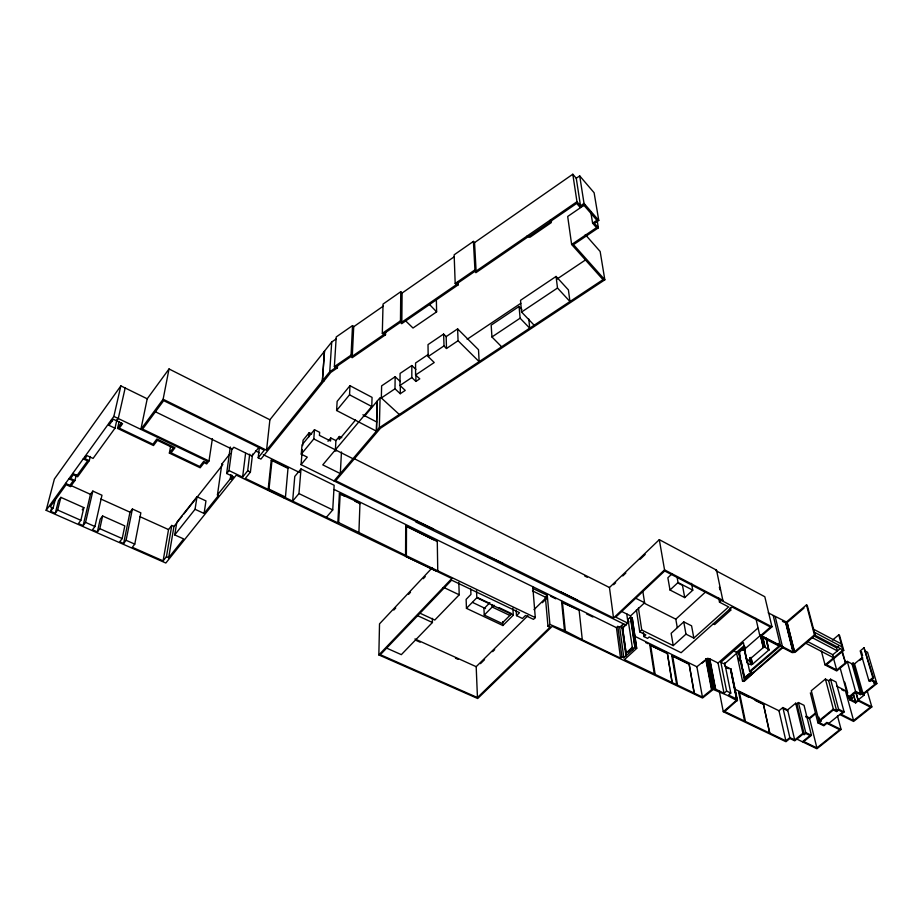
<?xml version="1.0" encoding="UTF-8"?>
<svg xmlns="http://www.w3.org/2000/svg" width="923" height="923" viewBox="0 0 923 923"><rect width="100%" height="100%" fill="white"/><g stroke="black" fill="none" stroke-linecap="round" stroke-linejoin="round"><path stroke-width="1.38" d="M428.249 354.455L415.569 363.004L415.592 375.003L419.78 378.834L415.915 381.418L411.82 377.542L411.831 365.52L400.086 373.423L399.971 385.479L405.232 390.394L400.259 393.717L394.986 388.814L395.159 376.746L381.626 385.86L381.337 397.963L399.324 414.485M406.374 555.092L406.501 525.868L405.705 526.11L405.566 555.334L535.294 617.614L533.506 619.368L525.452 615.514L522.453 618.479L516.511 615.641L516.119 610.068M416.965 520.849L416.954 521.507L433.072 528.81M474.549 242.611L572.802 174.239L576.967 201.733L476.106 271.097L474.549 242.611L473.407 241.411L454.151 254.817L455.189 283.476L456.366 284.676L401.828 322.173L402.093 293.041L400.767 291.726L383.045 304.071L382.307 333.353L383.68 334.657L352.274 356.266L351.063 355.147L352.528 325.6L336.226 336.953L334.368 366.627L335.58 367.735L329.742 371.75L266.562 450.228L163.129 399.244L169.024 368.958L269.897 419.769L266.562 450.228M401.828 322.173L400.467 320.858L400.767 291.726M400.259 393.717L400.34 385.664M436.614 571.233L405.439 556.281M437.26 541.582L406.501 525.868M323.696 381.326L330.746 372.454L337.403 367.873L336.191 366.766L350.959 356.601L352.171 357.72L385.514 334.807L385.583 332.015M802.364 741.757L810.048 735.562L805.756 733.473L804.187 734.743L802.975 734.154L794.738 740.823L789.892 738.504L785.946 741.711L723.274 711.725L736.416 700.349L727.07 695.25L713.237 689.481L702.53 698.03L552.266 626.302L477.699 698.515L378.845 654.926L379.526 623.856L432.402 567.61M334.045 480.941L379.33 427.707L380.091 397.64L364.377 416.423M376.411 431.145L377.242 401.044L376.446 431.168L336.607 410.504L337.137 401.355L349.99 385.699L372.061 397.375L371.773 406.501L322.773 464.869L340.31 473.591L341.464 451.993M768.963 649.746L764.994 647.242L763.529 647.381L747.18 661.468C745.946 663.545 750.826 665.345 752.533 664.156L768.882 649.977L766.321 638.451M358.897 532.929L359.982 503.047L339.399 493.597L337.841 522.833L338.672 522.58L405.566 555.334M487.24 555.565L487.217 556.2L502.758 563.238M336.607 410.504L349.54 394.813L349.99 385.699M352.274 356.266L353.717 326.707L352.528 325.6M338.672 522.58L340.206 493.344M341.775 437.698L339.376 436.475L339.203 439.533L355.574 419.977M335.384 449.836L335.926 440.594L339.376 436.475M326.35 517.318L332.73 509.923L334.149 485.267L301.002 468.953L294.772 476.441L292.637 501.131L298.96 493.586L301.002 468.953M337.403 367.873L337.576 365.046M335.926 440.594L330.746 437.964L330.549 441.032L319.427 435.391L319.646 432.333L314.478 429.714L302.017 444.886L301.244 454.162L307.267 457.15L301.048 464.65L415.788 521.31L415.788 521.968L626.082 625.136M329.742 371.75L331.715 342.018L336.272 338.845M324.492 351.098L322.369 381.026L324.492 351.098L331.715 342.018M301.244 454.162L313.797 438.944L314.478 429.714M308.859 436.844L309.193 432.702L311.686 433.972M301.048 464.65L302.294 449.686M302.629 445.601L303.079 440.156L309.193 432.702M560.607 591.828L577.152 599.996M337.841 522.833L285.403 497.659L288.045 467.765L272.054 459.919L271.235 460.173L268.166 489.386L245.322 478.414L250.398 472.126L252.556 454.093M579.125 610.149L561.646 602.177L579.125 610.149L582.298 639.777L620.544 658.145L621.94 656.864L617.799 626.371L619.668 627.282L623.844 657.776L621.94 656.864M268.166 489.386L268.997 489.121L272.054 459.919M582.298 639.777L565.337 631.032L549.912 624.433L547.27 595.323L532.917 588.482M323.754 381.245L260.909 459.1L258.186 457.773L259.455 446.709M232.008 448.266L228.985 470.568L242.611 477.11L247.676 470.811L249.706 454.162M242.611 477.11L245.576 453.401M230.842 474.71L230.277 478.899L231.35 479.418L231.915 475.23M231.35 479.418L233.484 476.753L226.654 473.487L230.288 446.974M204.087 513.465L205.956 500.912L197.014 496.747L195.053 509.3L204.087 513.465L218.52 495.432L217.447 494.936L221.82 464.084L230.208 453.481M170.64 446.155L169.371 453.101L200.187 467.776L204.145 462.711L206.694 463.934L209.002 460.981L212.382 438.69M785.888 740.823L778.977 710.745L782.854 707.526L789.846 737.615L785.888 740.823L724.693 711.529L737.454 700.153L736.75 699.046L728.501 695.042L730.785 693.092L724.682 662.841M672.036 682.489L654.292 673.963L649.804 645.027L667.329 653.057L672.036 682.489L702.438 697.084L712.521 688.916L715.337 689.043L724.036 693.254L726.597 691.05L720.863 662.276L743.384 642.57L745.461 652.146M51.4 508.619L50.696 511.342L55.242 513.338L58.484 500.647L60.872 497.359L83.866 507.615L80.866 520.307L78.443 523.56L83.139 525.637L90.466 494.336L92.842 491.094L101.98 495.236L94.919 526.514L92.485 529.756L97.377 531.902L100.203 519.211L102.626 515.992L124.801 525.891L122.205 538.571L119.748 541.766L123.636 543.474L129.981 512.173L132.393 509.011L140.85 512.842L134.77 544.12L132.301 547.293L163.117 560.872L166.44 556.707L168.667 557.7L183.689 538.94L174.712 534.902L176.835 522.268L197.014 496.747M168.667 557.7L173.962 526.433L181.969 516.315M166.44 556.707L171.782 525.441L173.962 526.433M163.117 560.872L168.528 529.571L171.782 525.441M694.119 693.092L689.066 663.718L672.555 655.618L671.817 655.826L676.686 684.716M550.35 220.043L549.97 222.051L529.64 236.023L526.975 236.115M123.636 543.474L126.093 540.29L132.393 509.011M169.024 368.958L147.219 398.805L140.884 429.38L163.129 399.244M97.377 531.902L99.811 528.671L102.626 515.992M169.371 453.101L173.293 447.943L157.395 440.329L153.495 445.532L117.579 428.422L119.148 421.488M125.17 387.995L118.259 418.523L116.61 420.807M744.596 721.048L738.654 692.331L739.369 692.123L763.356 703.857L769.574 733.012M76.274 475.091L74.936 480.491L70.598 478.518L73.298 474.768L77.647 476.753L89.3 460.658L84.939 458.639L87.097 455.65L93.073 458.419L114.994 428.203L116.886 419.884M378.845 654.926L451.832 578.525L236.276 475.126L165.828 563.018L46.15 510.327L113.852 416.411L120.867 385.883L147.219 398.805M83.139 525.637L85.562 522.383L92.842 491.094M114.994 428.203L108.972 425.33L109.618 422.561M89.3 460.658L90.316 456.481M84.939 458.639L85.62 455.858M55.242 513.338L57.641 510.038L60.872 497.359M50.696 511.342L53.096 508.031L55.553 498.512M46.15 510.327L54.388 479.025L120.867 385.883M763.263 647.565L760.46 635.37L744.538 649.238L744.63 650.484M108.972 425.33L113.356 419.25L122.597 423.669L119.321 428.168L152.964 444.205L156.864 438.99L175.012 447.69L171.09 452.847L199.703 466.484L203.66 461.408L206.198 462.631L207.294 461.235L113.852 416.411M74.936 480.491L70.483 486.64L66.144 484.679L50.223 506.762L53.096 508.031M117.579 428.422L121.432 423.115M82.262 509.796L83.866 507.615M183.746 514.065L221.982 465.711M174.712 534.902L195.053 509.3M226.654 473.487L228.985 470.568M269.897 419.769L324.504 351.202M217.447 494.936L230.277 478.899M258.809 447.505L251.933 456.089L233.819 447.24L232.25 449.236L155.433 411.785M258.186 457.773L264.278 450.205L163.671 400.64L142.627 429.114L209.002 460.981M327.988 441.275L330.746 437.964M336.434 450.366L335.776 451.151L334.726 450.62M393.786 610.057L395.748 607.969M408.531 594.377L410.504 592.289M423.288 578.698L425.249 576.61M432.368 618.341L432.414 622.506L401.332 654.649L386.645 648.119M458.823 582.344L459.216 594.804L434.791 620.048L420.011 613.218M512.853 608.222L513.315 615.145L502.873 625.517L466.45 608.349L476.822 597.735L476.522 590.801M489.882 602.696L483.952 608.707L484.252 615.053L501.893 623.383L511.665 613.645L499.055 607.622M484.252 615.053L494.001 605.211M516.511 615.641L519.511 612.664L451.635 580.152L380.345 654.707L477.456 697.557L550.258 626.994L548.262 626.036M549.993 627.271L547.985 626.302L545.378 597.193L547.27 595.323M477.456 697.557L476.187 666.683L527.933 615.664M534.013 609.653L546.185 597.654M480.491 663.649L484.552 659.657M492.663 651.661L494.682 649.654M542.343 602.696L546.393 598.692M730.67 670.952L730.774 668.956L724.693 665.898M547.985 626.302L549.912 624.433M585.286 234.58L600.146 251.471L604.83 279.807L380.414 428.272L335.718 480.698L613.53 617.972L609.457 587.524L659.31 539.655L716.525 570.149L722.836 600.308L722.224 600.85L771.974 626.821L761.452 635.982L782.531 646.861M613.61 584.744L615.653 582.794M622.783 575.952L625.84 573.021M640.101 559.338L645.189 554.446M613.53 617.972L664.548 569.86L659.31 539.655M671.852 574.014L667.86 577.752L670.006 590.005L684.728 597.596L692.781 590.178L691.489 583.382M620.544 658.145L616.437 627.652L617.799 626.371M642.708 590.558L644.612 602.742L630.571 615.895L621.71 611.476M623.844 657.776L632.716 649.861L627.998 619.241L630.651 617.002L632.186 617.764L636.662 648.419L624.456 659.633L654.292 673.963M619.668 627.282L623.636 623.81M636.662 648.419L632.186 617.764M627.998 619.241L628.69 621.86L622.09 628.032L623.106 628.528M670.006 590.005L678.047 582.517L677.067 577.083M782.681 646.735L752.88 672.925L749.614 671.286L779.024 646.031L759.964 636.201L770.474 627.04L732.112 607.022L681.116 652.711L649.181 636.939L647.6 638.381L643.966 636.593L645.823 634.886L639.743 631.886L641.739 630.028L638.404 608.003M625.609 653.472L632.347 647.277L628.055 651.95L632.924 647.565M716.525 570.149L715.936 570.691L764.809 596.731L771.974 626.821M632.37 649.7L635.082 647.45L630.651 617.002M636.489 648.338L635.082 647.45M677.263 627.513L675.809 619.171L705.334 592.174M683.758 621.871L671.148 633.328L673.248 645.627L685.962 634.147L683.758 621.871L691.581 625.829L693.842 638.093L728.605 606.907L719.502 602.165L718.659 598.046M719.502 602.165L721.313 600.527L664.687 570.968L615.699 617.141L628.078 623.267L626.705 613.622M730.174 607.438L730.762 610.149L714.656 624.559L713.306 623.867M702.438 697.084L696.877 666.764L707.099 658.549L709.51 658.757L718.059 662.991L724.036 693.254M702.172 663.129L704.249 661.295M718.059 662.991L757.841 628.159M743.95 645.812L736.473 652.342L742.53 681.082L744.25 681.347L754.068 672.279M750.653 672.879L744.007 677.99L738.55 652.284L744.653 646.965M745.069 647.185L738.977 652.503L744.434 678.209M742.438 650.046L745.484 647.392M742.865 650.265L744.907 648.5M768.224 612.86L786.419 622.021L806.483 604.888L807.221 605.28L815.182 635.289L795.095 652.33L792.211 652.619L782.727 647.738L775.251 616.76M803.991 608.084L787.123 622.529M750.376 671.679L780.5 645.823L773.266 615.71M744.007 677.99L751.691 671.99M742.53 681.082L752.349 672.659M743.338 681.474L782.727 647.738M761.602 635.855L792.915 652.019L794.438 651.869L814.421 634.897L806.483 604.888M832.5 640.112L838.753 634.851L839.492 635.243L843.749 650.369L826.512 664.71L836.7 669.983L847.268 661.387L852.021 663.879L860.524 693.819L861.574 692.977L863.074 693.75L875.419 683.805L874.069 683.089L873.262 680.378M812.136 637.608L837.426 650.923L836.584 647.877L838.476 646.296M805.814 643.25L833.665 657.799L832.8 654.73L840.276 648.534M842.284 651.13L845.745 663.51L836.723 670.952L825.058 664.918L843.034 650L838.753 634.851M795.684 703.211L802.941 733.266L794.691 739.934L787.619 709.868L795.684 703.211L796.872 703.799L804.141 733.843L805.721 732.574L798.407 702.53L796.872 703.799M847.268 661.387L858.171 700.869L870.424 707.11L853.579 720.528L841.188 714.333L844.118 711.968L838.557 709.176L836.653 710.71L828.669 680.724L825.404 679.051L811.305 690.704L818.909 720.725L819.959 721.244L817.94 722.882L823.812 725.778L826.846 723.332L839.699 729.678L816.89 747.895L803.748 741.561L811.432 735.354L804.037 705.322L798.407 702.53M863.086 694.684L876.85 683.597L875.5 682.893L876.4 682.155L871.577 679.64L873.55 678.036L864.02 647.761L860.201 650.911L868.935 680.828L870.135 681.451L871.347 680.47L874.969 682.362L874.069 683.089M828.669 680.724L830.538 679.19L836.019 681.993L844.118 711.968M852.021 663.879L853.048 663.037L854.525 663.822L863.074 693.75M854.525 663.822L862.209 657.511M859.717 660.499L862.82 657.949M816.89 747.895L809.448 717.886L815.032 713.352M810.567 717.898L814.859 714.39M818.909 720.725L833.331 709.049L836.653 710.71M839.988 667.41L848.237 697.373L855.69 691.339L860.524 693.819M868.935 680.828L872.835 677.667L873.55 678.036M848.502 695.746L849.621 699.83L850.96 698.757L850.21 696.034M851.617 695.827L852.379 698.549L851.041 699.634L855.633 701.965L864.066 695.192L863.282 692.469M828.773 723.39L842.722 712.164L838.58 710.087L836.665 711.633L833.354 709.972L820.305 720.517L821.366 721.048L819.336 722.686L823.789 724.878L826.823 722.421L841.095 729.482L816.913 748.761L796.861 739.104M849.621 699.83L855.644 702.899L858.171 700.869M867.112 690.6L871.831 706.903L853.59 721.44L839.78 714.529M786.961 621.79L794.541 651.788M353.717 326.707L383.207 306.182M402.093 293.041L454.116 256.836M579.69 175.889L584.028 203.406L580.509 205.817L576.264 178.277L579.69 175.889L594.112 192.745L598.773 220.447L594.481 223.354L598.369 227.831L573.495 244.653L604.83 279.807M382.307 333.353L400.467 320.858M334.368 366.627L351.063 355.147M455.189 283.476L474.941 269.874L473.407 241.411M458.12 281.953L458.223 284.826L401.69 323.685L400.328 322.369L384.153 333.491L385.514 334.807M584.986 204.618L567.691 216.467L571.637 244.491L603.007 279.657L379.33 427.707M436.371 300.102L436.614 311.87L412.996 328.023L405.705 320.927M571.637 244.491L596.5 227.658L592.612 223.193L596.904 220.274L583.74 205.079L580.221 207.49L576.679 203.418L551.596 220.655L551.216 222.662L530.102 237.165L527.437 237.257L475.91 272.677L474.745 271.454L457.058 283.626L458.223 284.826M446.167 336.607L457.623 328.876L458.062 340.725L446.501 348.502L446.167 336.607L443.605 334.068L428.018 344.602L428.168 356.543L434.225 362.52L415.592 375.003M428.168 356.543L443.905 345.952L446.501 348.502M556.073 276.45L557.504 288.022L569.952 301.533L568.418 289.914L556.073 276.45L520.503 300.333L521.564 312.032L534.163 325.219M467.165 339.272L520.837 303.286M556.627 279.3L585.251 260.101M381.337 397.963L394.986 388.814M399.971 385.479L411.82 377.542M521.91 309.459L519.061 306.471L491.174 325.15L491.936 336.964L501.604 346.771M521.564 312.032L557.504 288.022M491.936 336.964L520.111 318.193L519.061 306.471M706.337 659.46L707.456 659.184M268.108 490.401L268.939 490.136L284.18 497.451L284.226 498.132M708.472 659.241L709.152 659.472M57.641 510.038L80.866 520.307M85.562 522.383L94.919 526.514M99.811 528.671L122.205 538.571M126.093 540.29L134.77 544.12M414.912 638.97L476.187 666.683M416.192 640.424L420.127 642.2M455.477 658.18L458.096 659.368M70.217 485.186L90.466 494.336M100.849 499.02L129.981 512.173M139.742 516.58L168.528 529.571M65.556 483.398L69.894 485.36L73.24 480.745L68.89 478.772M72.709 473.476L77.059 475.46L87.593 460.912L83.22 458.893M417.646 615.699L432.414 622.506M444.367 587.743L459.216 594.804M442.809 587.974L443.732 588.413M472.588 602.442L485.521 608.58M334.207 489.502L616.437 627.652M477.422 597.504L489.075 603.065M476.822 597.735L513.315 615.145M509.865 615.445L492.201 607.034L492.063 604.496M110.922 420.461L112.087 421.015M120.163 424.88L121.317 425.434M221.82 464.084L222.87 464.592M789.846 737.615L794.691 739.934M268.997 489.121L285.357 496.978L285.403 497.659M298.96 493.586L332.73 509.923M247.676 470.811L250.398 472.126M802.941 733.266L804.141 733.843M726.597 691.05L730.785 693.092M805.721 732.574L811.432 735.354M735.423 689.412L778.977 710.745M532.456 590.87L545.378 597.193M754.633 699.692L763.621 704.087M738.654 692.331L749.003 697.396M755.476 700.557L761.948 703.718M782.854 707.526L787.619 709.868M784.089 709.002L787.665 710.756M634.309 636.039L696.877 666.764M255.533 450.897L259.409 452.789M263.274 454.693L299.387 472.414M645.662 642.523L648.234 643.781M550.719 596.327L555.831 598.831M586.497 613.887L592.889 617.014M649.804 645.027L666.002 652.976M671.817 655.826L688.973 664.248M271.235 460.173L288.091 468.446L288.045 467.765M339.399 493.597L344.556 496.124M354.847 501.177L360.005 503.704L359.982 503.047M405.705 526.11L433.475 539.724M805.929 716.156L809.448 717.886M805.791 716.94L809.483 718.763M628.69 621.86L622.598 628.275L626.129 653.715M641.739 630.028L673.248 645.627M720.863 662.276L724.347 664.006L737.269 652.746L733.773 650.98M725.974 667.433L728.432 668.656M685.962 634.147L693.842 638.093M584.709 575.998L587.27 577.29M635.739 598.254L644.612 602.742M643.689 602.938L675.809 619.171M738.55 652.284L739.819 652.93M354.12 458.604L609.457 587.524M313.797 438.944L352.978 458.719M871.831 706.903L858.159 699.934L855.863 691.765M852.379 698.549L849.656 697.165L855.702 692.273L860.524 694.754L861.574 693.911L864.066 695.192M848.237 697.373L850.96 698.757M836.815 686.227L845.353 690.6L853.579 720.528M841.661 689.608L844.13 690.865M678.047 582.517L692.781 590.178M729.401 609.445L730.762 610.149M677.597 582.817L682.478 585.355L684.728 597.596M845.745 663.51L841.73 651.361M664.548 569.86L722.836 600.308M362.901 414.785L376.699 421.984M807.544 641.508L832.834 654.753M813.867 635.901L836.584 647.877M782.439 621.317L784.769 622.54M349.54 394.813L371.773 406.501M814.363 632.232L842.18 646.954M814.421 634.897L843.749 650.369M813.555 629.198L841.326 643.908M865.174 650.992L867.551 652.261L876.85 683.597M395.159 376.746L400.374 381.637M411.831 365.52L415.892 369.385M458.062 340.725L479.141 361.643L478.506 349.736L457.623 328.876M474.941 269.874L476.106 271.097M520.111 318.193L529.698 328.184L528.81 319.046M429.564 304.532L436.614 311.87M576.967 201.733L580.509 205.817M584.028 203.406L598.773 220.447M572.802 174.239L576.264 178.277M864.02 647.761L872.835 677.667M861.401 651.546L862.59 655.618M853.048 663.037L861.574 692.977M853.36 693.796L855.633 701.965M852.979 693.369L855.644 702.899M844.741 682.132L847.741 693.023M833.492 658.214L836.7 669.983M830.538 679.19L838.557 709.176M821.389 651.142L825.058 664.918M837.473 715.856L841.095 729.482M825.404 679.051L833.331 709.049M818.92 717.148L819.959 721.244M810.359 692.861L817.94 722.882M786.834 621.871L794.438 651.869M786.708 621.929L794.184 652.007M786.419 622.021L794.034 652.065M786.281 622.056L793.745 652.134M785.981 622.067L793.595 652.146M785.704 622.033L793.295 652.134M785.461 621.94L793.03 652.076M778.377 643.296L779.024 646.031M766.021 638.197L768.813 650.092M766.528 640.724L768.617 650.311M762.629 636.455L765.132 647.3M762.352 636.351L764.994 647.242M762.19 636.316L764.682 647.161M761.856 636.305L764.521 647.15M761.683 636.328L764.175 647.173M761.51 636.351L764.002 647.196M761.187 636.466L763.84 647.254M760.725 635.186L763.529 647.381M760.587 635.266L763.379 647.473M755.891 618.387L759.964 636.201M763.356 703.857L769.69 732.516M751.045 657.372L752.533 664.156M750.791 657.545L752.418 664.248M750.641 657.626L752.13 664.41M750.318 657.73L751.968 664.468M750.145 657.764L751.634 664.548M749.972 657.776L751.46 664.56M749.811 657.776L751.287 664.572M749.776 659.091L750.964 664.525M749.499 658.999L750.826 664.479M746.949 658.987L749.614 671.286M744.538 649.238L747.18 661.468M744.434 649.342L747.284 662.714M744.273 649.573L747.053 662.564M739.392 652.711L740.534 658.122M741.111 660.822L742.265 666.233M742.842 668.944L744.284 675.705M738.423 658.214L739 660.949M719.375 587.143L719.94 589.889M739.369 692.123L745.334 720.851M730.947 669.117L737.419 700.361M730.774 668.956L737.212 700.799M730.566 668.817L736.75 699.046M730.324 668.69L736.508 698.93M719.259 691.096L723.274 711.725M709.799 658.884L715.637 689.169M709.51 658.757L715.337 689.043M709.199 658.653L715.025 688.939M708.876 658.572L714.702 688.87M708.541 658.514L714.356 688.812M708.183 658.491L713.998 688.777M707.826 658.48L713.629 688.777M707.468 658.503L713.26 688.8M707.099 658.549L712.891 688.846M706.741 658.618L712.521 688.916M706.383 658.71L712.164 689.008M706.049 658.826L711.806 689.123M705.714 658.964L711.471 689.262M689.066 663.718L694.223 692.573M672.555 655.618L677.436 684.508M597.204 220.885L598.369 227.831M667.329 653.057L672.117 681.947M590.801 212.082L592.612 223.193M650.542 644.808L655.042 673.744M643.331 632.451L643.966 636.593M636.443 609.849L639.743 631.886M630.351 617.049L634.943 647.577M632.347 647.277L632.716 649.861M622.656 628.309L626.002 652.342M621.583 625.494L625.979 656.057M562.407 601.946L565.337 631.032M561.496 600.677L564.564 631.263M532.802 586.982L535.294 617.614M502.643 621.687L502.873 625.517M470.73 589.07L470.949 594.412L466.127 599.373L466.45 608.349M443.605 334.068L444.044 346.09M437.271 540.959L437.756 570.795M415.904 374.738L415.915 381.418"/></g></svg>
